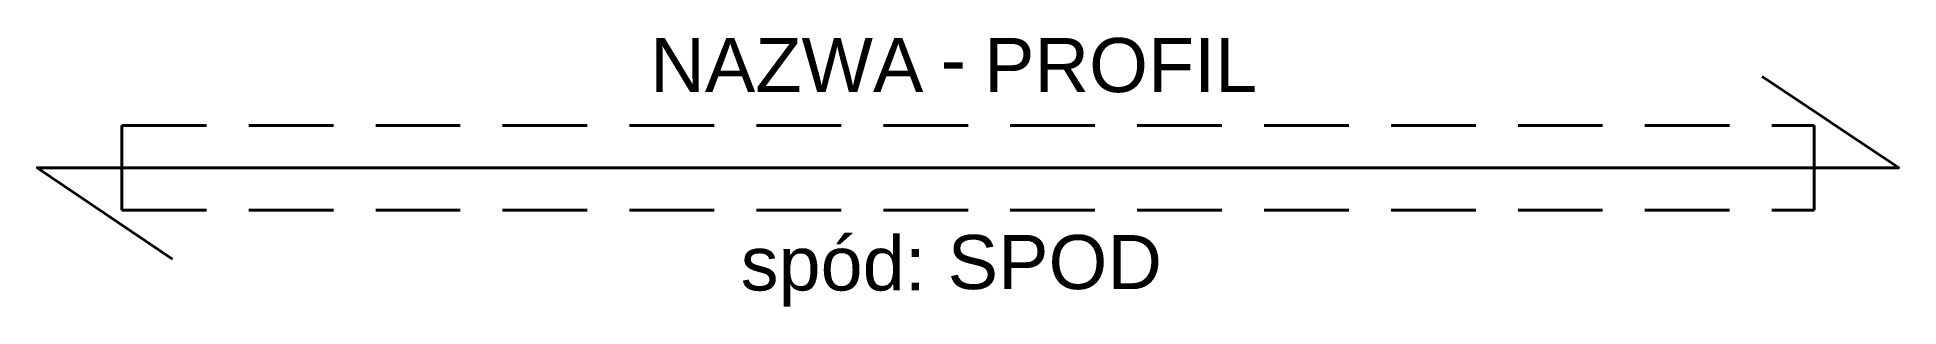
# Model space of a CAD drawing. Header units: millimetres. Extents: x -250 to 5250, y -286 to 511.
import ezdxf
from ezdxf.enums import TextEntityAlignment as Align

# ---------------------------------------------------------------- set-up
doc = ezdxf.new("R2010")
doc.units = ezdxf.units.MM
doc.header["$LTSCALE"] = 10
doc.header["$MEASUREMENT"] = 0
doc.linetypes.add('DASHED2', pattern=[0.375, 0.25, -0.125])
doc.layers.add('G-Elementy konstrukcyjne', color=1, linetype='Continuous', lineweight=40)
doc.layers.add('G-Opisy', color=2, linetype='Continuous', lineweight=18)
doc.styles.add('Arial-GG', font='arial.ttf')

msp = doc.modelspace()

# ---------------------------------------------------------------- linework, layer by layer
at = {"layer": 'G-Elementy konstrukcyjne', "linetype": 'DASHED2', "ltscale": 100}
for p, q in [((0, 250), (5000, 250)), ((0, 0), (5000, 0))]:
    msp.add_line(p, q, dxfattribs=at)
at = {"layer": 'G-Elementy konstrukcyjne', "ltscale": 200}
for p, q in [((0, 0), (0, 250)), ((5000, 0), (5000, 250))]:
    msp.add_line(p, q, dxfattribs=at)
msp.add_lwpolyline([(4846.8, 395), (5250, 125), (-250, 125), (150, -145)], dxfattribs=at)

# ---------------------------------------------------------------- texts
at = {"layer": 'G-Opisy', "ltscale": 2, "char_height": 160, "style": 'Arial-GG'}
for s, insert, width, attachment_point in [('-', (2419.6, 525.7), 120.046, 1), ('spód:', (2375.2, -286), 742.249, 9)]:
    msp.add_mtext(s, dxfattribs=dict(at, insert=insert, width=width, attachment_point=attachment_point))
at = {"layer": 'G-Opisy', "ltscale": 2, "style": 'Arial-GG'}
msp.add_attdef('NAZWA', text='BS-1/0', height=160, dxfattribs=at).set_placement((2368.2, 348.7), align=Align.RIGHT)
for tag, p, s in [('PROFIL', (2547.4, 348.7), 'HEA120'), ('SPOD', (2439.8, -233.7), '+ 2,10')]:
    msp.add_attdef(tag, p, s, height=160, dxfattribs=at)

doc.saveas('drawing.dxf')
